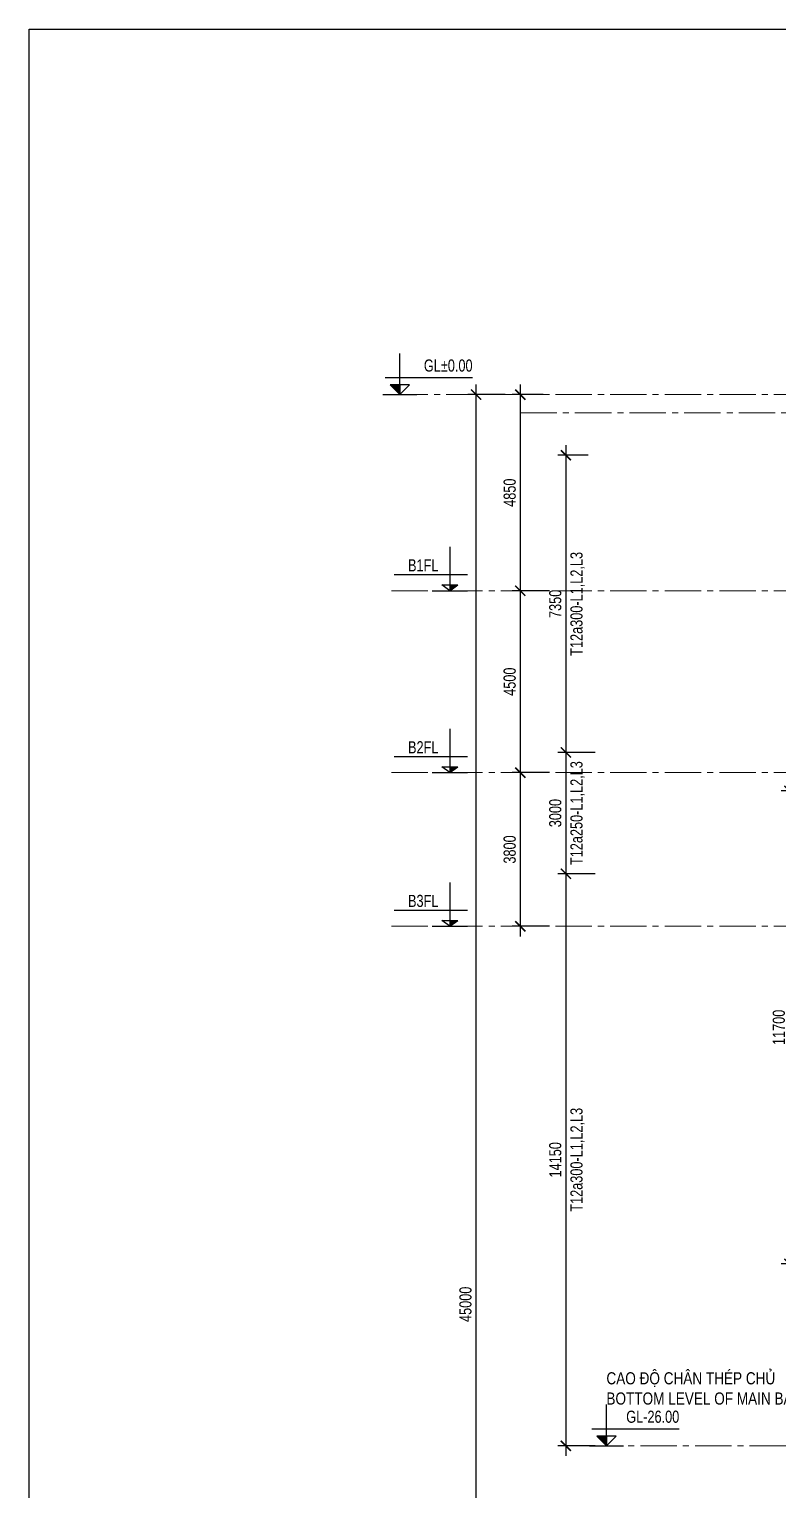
# Model space of a CAD drawing. Header units: millimetres. Extents: x 2746337 to 7547699, y -363432 to 15720.
# Drawn here: x 3756791 to 3775289, y -26997 to 9128 of the extents above; entities that cross this region are included whole.
import ezdxf
from ezdxf.enums import TextEntityAlignment as Align

# ---------------------------------------------------------------- set-up
doc = ezdxf.new("R2010")
doc.units = ezdxf.units.MM
doc.header["$LTSCALE"] = 1200
doc.header["$PDMODE"] = 3
doc.linetypes.add('CENTER2', pattern=[1.125, 0.75, -0.125, 0.125, -0.125])
for name, color, linetype in [('CDC.02.DIM', 1, 'Continuous'), ('CDC.06.TEXT', 2, 'Continuous'), ('CDC.10.HATCH', 251, 'Continuous')]:
    doc.layers.add(name, color=color, linetype=linetype)
for name, color, linetype, lineweight in [('ENOTE', 2, 'Continuous', 15), ('Grid line', 160, 'CENTER2', 5), ('K-THUOC', 1, 'Continuous', 18), ('TEXTVN', 2, 'Continuous', 20)]:
    doc.layers.add(name, color=color, linetype=linetype, lineweight=lineweight)
doc.styles.add('DB_Arial', font='arial.ttf', dxfattribs={"width": 0.8})
doc.styles.add('SMTEXT', font='arial.ttf', dxfattribs={"width": 0.75})
doc.dimstyles.new('BSV1-100', dxfattribs={"dimtxt": 300, "dimasz": 250, "dimexe": 200, "dimexo": 0, "dimgap": 108, "dimtad": 1, "dimdec": 0, "dimdsep": 46, "dimtxsty": 'SMTEXT', "dimblk": 'ARCHTICK', "dimcen": 100, "dimdle": 250, "dimclrd": 256, "dimclre": 256, "dimclrt": 1, "dimadec": 0, "dimazin": 0, "dimtfac": 1, "dimtdec": 0, "dimtix": 1, "dimtmove": 2, "dimatfit": 3, "dimfxl": 720, "dimfxlon": 1, "dimtolj": 1, "dimtzin": 0, "dimarcsym": 0})

# ---------------------------------------------------------------- blocks, each defined once
blk = doc.blocks.new('_ArchTick')
at = {"color": 0, "linetype": 'ByBlock', "const_width": 0.15}
blk.add_lwpolyline([(-0.5, -0.5), (0.5, 0.5)], dxfattribs=at)
blk = doc.blocks.new('*D2656')
at = {"layer": 'Defpoints', "color": 0, "transparency": 16777216}
for p in [(3767833, 90), (3769355, 90), (3769634, -44910)]:
    blk.add_point(p, dxfattribs=at)
at = {"layer": 'K-THUOC', "lineweight": -2, "transparency": 16777216}
for p, q in [((3768553, 90), (3767633, 90)), ((3767833, -45160), (3767833, 340)), ((3768553, -44910), (3767633, -44910))]:
    blk.add_line(p, q, dxfattribs=at)
at = {"layer": 'K-THUOC', "lineweight": -2, "transparency": 16777216, "xscale": 250, "yscale": 250, "zscale": 250}
for p, rotation in [((3767833, 90), 90), ((3767833, -44910), 270)]:
    blk.add_blockref('_ArchTick', p, dxfattribs=dict(at, rotation=rotation))
at = {"layer": 'K-THUOC', "color": 1, "transparency": 16777216, "insert": (3767572, -22410), "char_height": 300, "attachment_point": 5, "rotation": 90, "style": 'SMTEXT'}
blk.add_mtext('\\A1;45000', dxfattribs=at)
blk = doc.blocks.new('*D2657')
at = {"layer": 'Defpoints', "color": 0, "transparency": 16777216}
for p in [(3771553, -8760), (3770053, -11760), (3771590, -11760)]:
    blk.add_point(p, dxfattribs=at)
at = {"layer": 'K-THUOC', "lineweight": -2, "transparency": 16777216}
for p, q in [((3770053, -8510), (3770053, -12010)), ((3770773, -8760), (3769853, -8760)), ((3770773, -11760), (3769853, -11760))]:
    blk.add_line(p, q, dxfattribs=at)
at = {"layer": 'K-THUOC', "lineweight": -2, "transparency": 16777216, "xscale": 250, "yscale": 250, "zscale": 250}
for p, rotation in [((3770053, -8760), 90), ((3770053, -11760), 270)]:
    blk.add_blockref('_ArchTick', p, dxfattribs=dict(at, rotation=rotation))
at = {"layer": 'K-THUOC', "color": 1, "transparency": 16777216, "char_height": 300, "attachment_point": 5, "rotation": 90, "style": 'SMTEXT'}
for s, insert in [('\\A1;T12a250-L1,L2,L3', (3770342, -10260)), ('\\A1;3000', (3769792, -10260))]:
    blk.add_mtext(s, dxfattribs=dict(at, insert=insert))
blk = doc.blocks.new('*D2658')
at = {"layer": 'Defpoints', "color": 0, "transparency": 16777216}
for p in [(3771590, -11760), (3770053, -25910), (3774015, -25910)]:
    blk.add_point(p, dxfattribs=at)
at = {"layer": 'K-THUOC', "lineweight": -2, "transparency": 16777216}
for p, q in [((3770053, -11510), (3770053, -26160)), ((3770773, -11760), (3769853, -11760)), ((3770773, -25910), (3769853, -25910))]:
    blk.add_line(p, q, dxfattribs=at)
at = {"layer": 'K-THUOC', "lineweight": -2, "transparency": 16777216, "xscale": 250, "yscale": 250, "zscale": 250}
for p, rotation in [((3770053, -11760), 90), ((3770053, -25910), 270)]:
    blk.add_blockref('_ArchTick', p, dxfattribs=dict(at, rotation=rotation))
at = {"layer": 'K-THUOC', "color": 1, "transparency": 16777216, "char_height": 300, "attachment_point": 5, "rotation": 90, "style": 'SMTEXT'}
for s, insert in [('\\A1;T12a300-L1,L2,L3', (3770342, -18835)), ('\\A1;14150', (3769792, -18835))]:
    blk.add_mtext(s, dxfattribs=dict(at, insert=insert))
blk = doc.blocks.new('*D2659')
at = {"layer": 'Defpoints', "color": 0, "transparency": 16777216}
for p in [(3770603, -1410), (3770053, -8760), (3771553, -8760)]:
    blk.add_point(p, dxfattribs=at)
at = {"layer": 'K-THUOC', "lineweight": -2, "transparency": 16777216}
for p, q in [((3770603, -1410), (3769853, -1410)), ((3770053, -1160), (3770053, -9010)), ((3770773, -8760), (3769853, -8760))]:
    blk.add_line(p, q, dxfattribs=at)
at = {"layer": 'K-THUOC', "lineweight": -2, "transparency": 16777216, "xscale": 250, "yscale": 250, "zscale": 250}
for p, rotation in [((3770053, -1410), 90), ((3770053, -8760), 270)]:
    blk.add_blockref('_ArchTick', p, dxfattribs=dict(at, rotation=rotation))
at = {"layer": 'K-THUOC', "color": 1, "transparency": 16777216, "char_height": 300, "attachment_point": 5, "rotation": 90, "style": 'SMTEXT'}
for s, insert in [('\\A1;T12a300-L1,L2,L3', (3770342, -5085)), ('\\A1;7350', (3769792, -5085))]:
    blk.add_mtext(s, dxfattribs=dict(at, insert=insert))
blk = doc.blocks.new('tag_cd')
at = {"layer": 'CDC.10.HATCH'}
blk.add_hatch(color=256, dxfattribs=at).paths.add_polyline_path([(180, 240), (420, 0), (420, 240)])
at = {"layer": 'CDC.02.DIM'}
for points in [[(420, 240), (420, 0), (660, 240), (180, 240), (420, 0), (420, 1020)], [(60, 420), (2220, 420)], [(0, 0), (840, 0)]]:
    blk.add_lwpolyline(points, dxfattribs=at)
at = {"layer": 'CDC.06.TEXT', "ltscale": 0.5, "style": 'SMTEXT', "width": 0.75}
blk.add_attdef('CD', text='', height=300, dxfattribs=at).set_placement((2220, 570), align=Align.RIGHT)
blk = doc.blocks.new('*D2660')
at = {"layer": 'Defpoints', "color": 0, "transparency": 16777216}
for p in [(3769489, 90), (3768926, -4760), (3804039, -4760)]:
    blk.add_point(p, dxfattribs=at)
at = {"layer": 'K-THUOC', "lineweight": -2, "transparency": 16777216}
for p, q in [((3769489, 90), (3768726, 90)), ((3768926, 340), (3768926, -5010)), ((3769646, -4760), (3768726, -4760))]:
    blk.add_line(p, q, dxfattribs=at)
at = {"layer": 'K-THUOC', "lineweight": -2, "transparency": 16777216, "xscale": 250, "yscale": 250, "zscale": 250}
for p, rotation in [((3768926, 90), 90), ((3768926, -4760), 270)]:
    blk.add_blockref('_ArchTick', p, dxfattribs=dict(at, rotation=rotation))
at = {"layer": 'K-THUOC', "color": 1, "transparency": 16777216, "insert": (3768665, -2335), "char_height": 300, "attachment_point": 5, "rotation": 90, "style": 'SMTEXT'}
blk.add_mtext('\\A1;4850', dxfattribs=at)
blk = doc.blocks.new('*D2661')
at = {"layer": 'Defpoints', "color": 0, "transparency": 16777216}
for p in [(3804039, -4760), (3768926, -9260), (3804039, -9260)]:
    blk.add_point(p, dxfattribs=at)
at = {"layer": 'K-THUOC', "lineweight": -2, "transparency": 16777216}
for p, q in [((3768926, -4510), (3768926, -9510)), ((3769646, -4760), (3768726, -4760)), ((3769646, -9260), (3768726, -9260))]:
    blk.add_line(p, q, dxfattribs=at)
at = {"layer": 'K-THUOC', "lineweight": -2, "transparency": 16777216, "xscale": 250, "yscale": 250, "zscale": 250}
for p, rotation in [((3768926, -4760), 90), ((3768926, -9260), 270)]:
    blk.add_blockref('_ArchTick', p, dxfattribs=dict(at, rotation=rotation))
at = {"layer": 'K-THUOC', "color": 1, "transparency": 16777216, "insert": (3768665, -7010), "char_height": 300, "attachment_point": 5, "rotation": 90, "style": 'SMTEXT'}
blk.add_mtext('\\A1;4500', dxfattribs=at)
blk = doc.blocks.new('*D2662')
at = {"layer": 'Defpoints', "color": 0, "transparency": 16777216}
for p in [(3804039, -9260), (3768926, -13060), (3804039, -13060)]:
    blk.add_point(p, dxfattribs=at)
at = {"layer": 'K-THUOC', "lineweight": -2, "transparency": 16777216}
for p, q in [((3768926, -9010), (3768926, -13310)), ((3769646, -9260), (3768726, -9260)), ((3769646, -13060), (3768726, -13060))]:
    blk.add_line(p, q, dxfattribs=at)
at = {"layer": 'K-THUOC', "lineweight": -2, "transparency": 16777216, "xscale": 250, "yscale": 250, "zscale": 250}
for p, rotation in [((3768926, -9260), 90), ((3768926, -13060), 270)]:
    blk.add_blockref('_ArchTick', p, dxfattribs=dict(at, rotation=rotation))
at = {"layer": 'K-THUOC', "color": 1, "transparency": 16777216, "insert": (3768665, -11160), "char_height": 300, "attachment_point": 5, "rotation": 90, "style": 'SMTEXT'}
blk.add_mtext('\\A1;3800', dxfattribs=at)
blk = doc.blocks.new('A$Cf5debca8')
at = {"layer": 'CDC.02.DIM'}
blk.add_hatch(color=256, dxfattribs=at).paths.add_polyline_path([(-242, 146), (-438, 146), (-438, 0)])
for p, q in [((-438, 1084), (-438, 0)), ((-1809, 398), (0, 398)), ((-875, 0), (0, 0)), ((-438, 0), (-633, 146)), ((-633, 146), (-242, 146)), ((-438, 0), (-242, 146))]:
    blk.add_line(p, q, dxfattribs=at)
at = {"layer": 'CDC.06.TEXT', "style": 'SMTEXT', "width": 0.75}
blk.add_attdef('CD', (-1469, 478), '', height=300, dxfattribs=at)
blk = doc.blocks.new('*D2727')
at = {"layer": 'Defpoints', "color": 0, "transparency": 16777216}
for p in [(3775577, -9710), (3783998, -9710), (3783998, -21410)]:
    blk.add_point(p, dxfattribs=at)
at = {"layer": 'K-THUOC', "lineweight": -2, "transparency": 16777216}
for p, q in [((3776297, -9710), (3775377, -9710)), ((3775577, -21660), (3775577, -9460)), ((3776297, -21410), (3775377, -21410))]:
    blk.add_line(p, q, dxfattribs=at)
at = {"layer": 'K-THUOC', "lineweight": -2, "transparency": 16777216, "xscale": 250, "yscale": 250, "zscale": 250}
for p, rotation in [((3775577, -9710), 90), ((3775577, -21410), 270)]:
    blk.add_blockref('_ArchTick', p, dxfattribs=dict(at, rotation=rotation))
at = {"layer": 'K-THUOC', "color": 1, "transparency": 16777216, "insert": (3775316, -15560), "char_height": 300, "attachment_point": 5, "rotation": 90, "style": 'SMTEXT'}
blk.add_mtext('\\A1;11700', dxfattribs=at)

msp = doc.modelspace()

# ---------------------------------------------------------------- linework, layer by layer
msp.add_lwpolyline([(3756790.5, 9128.3), (3917981.9, 9128.3), (3917981.9, -68024), (3756790.5, -68024)], close=True)
at = {"layer": 'Grid line', "color": 2}
for p, q in [((3765745.1, 90), (3833055.6, 90)), ((3765745.1, -4760), (3799769.3, -4760)), ((3765745.1, -9260), (3799769.3, -9260)), ((3765745.1, -13060), (3799769.3, -13060))]:
    msp.add_line(p, q, dxfattribs=at)
at = {"layer": 'Grid line'}
msp.add_line((3770544.3, -25910), (3831983.7, -25910), dxfattribs=at)
msp.add_lwpolyline([(3768926.3, -360), (3806839, -360)], dxfattribs=at)

# ---------------------------------------------------------------- block references
at = {"layer": 'CDC.06.TEXT'}
for p, values in [((3767620.7, -4760), {'CD': 'B1FL'}), ((3767620.7, -9260), {'CD': 'B2FL'}), ((3767620.7, -13060), {'CD': 'B3FL'})]:
    msp.add_blockref('A$Cf5debca8', p, dxfattribs=at).add_auto_attribs(values)
at = {"layer": 'ENOTE'}
for p, values in [((3765526.8, 90), {'CD': 'GL%%P0.00'}), ((3770634.7, -25910), {'CD': 'GL-26.00'})]:
    msp.add_blockref('tag_cd', p, dxfattribs=at).add_auto_attribs(values)

# ---------------------------------------------------------------- texts
at = {"layer": 'TEXTVN', "style": 'DB_Arial', "width": 0.8}
for s, p in [('CAO ĐỘ CHÂN THÉP CHỦ', (3771054.7, -24390)), ('BOTTOM LEVEL OF MAIN BARS', (3771054.7, -24890))]:
    msp.add_text(s, height=300, dxfattribs=at).set_placement(p)

# ---------------------------------------------------------------- dimensions: what is measured, and where the dimension line sits
at = {"layer": 'K-THUOC'}
for base, p1, p2, picture, middle in [((3767832.9, 90), (3769634.1, -44910), (3769355.3, 90), '*D2656', (3767571.7, -22410)), ((3768926.3, -4760), (3769488.7, 90), (3804039.5, -4760), '*D2660', (3768665.2, -2335)), ((3768926.3, -9260), (3804039.5, -4760), (3804039.5, -9260), '*D2661', (3768665.2, -7010)), ((3768926.3, -13060), (3804039.5, -9260), (3804039.5, -13060), '*D2662', (3768665.1, -11160)), ((3775577.1, -9710), (3783997.6, -21410), (3783997.6, -9710), '*D2727', (3775315.9, -15560))]:
    dim = msp.add_linear_dim(base=base, p1=p1, p2=p2, angle=90, dimstyle='BSV1-100', dxfattribs=at)
    dim.commit()
    dim.dimension.update_dxf_attribs({"geometry": picture, "text_midpoint": middle})
for base, p1, p2, text, picture, middle in [((3770053.2, -8760), (3770603.2, -1410), (3771553.2, -8760), '<>\\XT12a300-L1,L2,L3', '*D2659', (3770053.2, -5085)), ((3770053.2, -11760), (3771553.2, -8760), (3771589.8, -11760), '<>\\XT12a250-L1,L2,L3', '*D2657', (3770053.2, -10260)), ((3770053.2, -25910), (3771589.8, -11760), (3774014.7, -25910), '<>\\XT12a300-L1,L2,L3', '*D2658', (3770053.2, -18835))]:
    dim = msp.add_linear_dim(base=base, p1=p1, p2=p2, angle=90, text=text, dimstyle='BSV1-100', dxfattribs=at)
    dim.commit()
    dim.dimension.update_dxf_attribs({"geometry": picture, "text_midpoint": middle})

doc.saveas('drawing.dxf')
